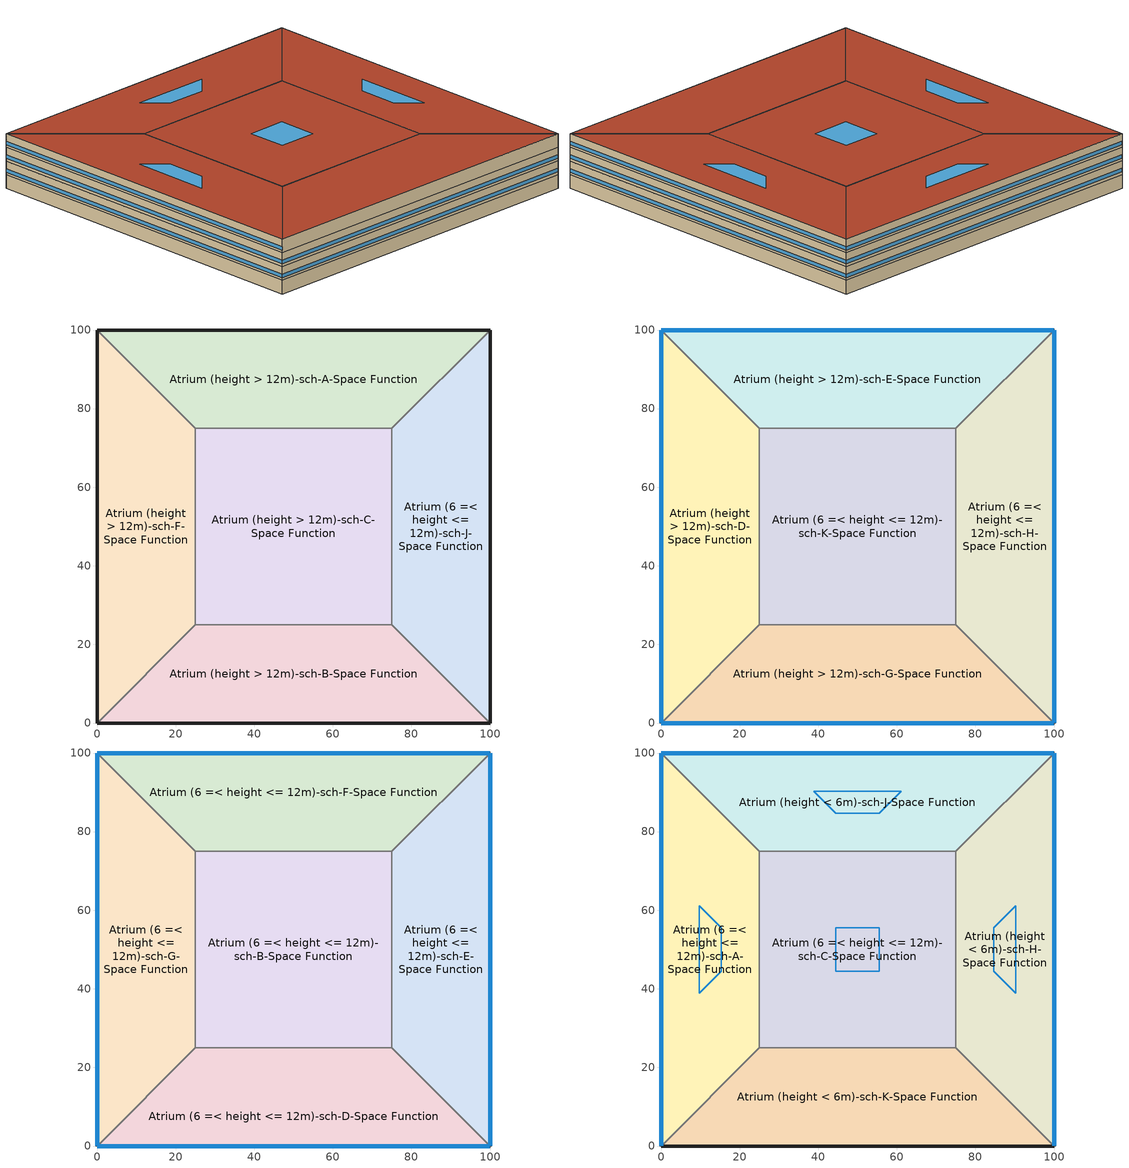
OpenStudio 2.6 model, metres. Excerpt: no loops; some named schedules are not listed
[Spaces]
Atrium (height > 12m)-sch-F-Space Function
 floor ground: 0,0 0,100 25,75 25,25 z0
 wall ground: 0,100 0,0 z0:3.8
 wall to Atrium (height > 12m)-sch-A-Space Function: 25,75 0,100 z0:3.8
 wall to Atrium (height > 12m)-sch-C-Space Function: 25,25 25,75 z0:3.8
 wall to Atrium (height > 12m)-sch-B-Space Function: 0,0 25,25 z0:3.8
Atrium (height > 12m)-sch-A-Space Function
 floor ground: 0,100 100,100 75,75 25,75 z0
 wall ground: 100,100 0,100 z0:3.8
 wall to Atrium (6 =< height <= 12m)-sch-J-Space Function: 75,75 100,100 z0:3.8
 wall to Atrium (height > 12m)-sch-C-Space Function: 25,75 75,75 z0:3.8
Atrium (6 =< height <= 12m)-sch-J-Space Function
 floor ground: 100,100 100,0 75,25 75,75 z0
 wall ground: 100,0 100,100 z0:3.8
 wall to Atrium (height > 12m)-sch-B-Space Function: 75,25 100,0 z0:3.8
 wall to Atrium (height > 12m)-sch-C-Space Function: 75,75 75,25 z0:3.8
Atrium (height > 12m)-sch-B-Space Function
 floor ground: 100,0 0,0 25,25 75,25 z0
 wall ground: 0,0 100,0 z0:3.8
 wall to Atrium (height > 12m)-sch-C-Space Function: 75,25 25,25 z0:3.8
Atrium (height > 12m)-sch-C-Space Function
 floor ground: 25,25 25,75 75,75 75,25 z0
Atrium (height > 12m)-sch-D-Space Function
 floor to Atrium (height > 12m)-sch-F-Space Function: 0,0 0,100 25,75 25,25 z3.8
 wall outside: 0,100 0,0 z3.8:7.6
 wall to Atrium (height > 12m)-sch-E-Space Function: 25,75 0,100 z3.8:7.6
 wall to Atrium (6 =< height <= 12m)-sch-K-Space Function: 25,25 25,75 z3.8:7.6
 wall to Atrium (height > 12m)-sch-G-Space Function: 0,0 25,25 z3.8:7.6
 window: 0,99.97 0,0.03 z4.56:5.51
Atrium (height > 12m)-sch-E-Space Function
 floor to Atrium (height > 12m)-sch-A-Space Function: 0,100 100,100 75,75 25,75 z3.8
 wall outside: 100,100 0,100 z3.8:7.6
 wall to Atrium (6 =< height <= 12m)-sch-H-Space Function: 75,75 100,100 z3.8:7.6
 wall to Atrium (6 =< height <= 12m)-sch-K-Space Function: 25,75 75,75 z3.8:7.6
 window: 99.97,100 0.03,100 z4.56:5.51
Atrium (6 =< height <= 12m)-sch-H-Space Function
 floor to Atrium (6 =< height <= 12m)-sch-J-Space Function: 100,100 100,0 75,25 75,75 z3.8
 wall outside: 100,0 100,100 z3.8:7.6
 wall to Atrium (height > 12m)-sch-G-Space Function: 75,25 100,0 z3.8:7.6
 wall to Atrium (6 =< height <= 12m)-sch-K-Space Function: 75,75 75,25 z3.8:7.6
 window: 100,0.03 100,99.97 z4.56:5.51
Atrium (height > 12m)-sch-G-Space Function
 floor to Atrium (height > 12m)-sch-B-Space Function: 100,0 0,0 25,25 75,25 z3.8
 wall outside: 0,0 100,0 z3.8:7.6
 wall to Atrium (6 =< height <= 12m)-sch-K-Space Function: 75,25 25,25 z3.8:7.6
 window: 0.03,0 99.97,0 z4.56:5.51
Atrium (6 =< height <= 12m)-sch-K-Space Function
 floor to Atrium (height > 12m)-sch-C-Space Function: 25,25 25,75 75,75 75,25 z3.8
Atrium (6 =< height <= 12m)-sch-G-Space Function
 floor to Atrium (height > 12m)-sch-D-Space Function: 0,0 0,100 25,75 25,25 z7.6
 wall outside: 0,100 0,0 z7.6:11.4
 wall to Atrium (6 =< height <= 12m)-sch-F-Space Function: 25,75 0,100 z7.6:11.4
 wall to Atrium (6 =< height <= 12m)-sch-B-Space Function: 25,25 25,75 z7.6:11.4
 wall to Atrium (6 =< height <= 12m)-sch-D-Space Function: 0,0 25,25 z7.6:11.4
 window: 0,99.97 0,0.03 z8.36:9.31
Atrium (6 =< height <= 12m)-sch-F-Space Function
 floor to Atrium (height > 12m)-sch-E-Space Function: 0,100 100,100 75,75 25,75 z7.6
 wall outside: 100,100 0,100 z7.6:11.4
 wall to Atrium (6 =< height <= 12m)-sch-E-Space Function: 75,75 100,100 z7.6:11.4
 wall to Atrium (6 =< height <= 12m)-sch-B-Space Function: 25,75 75,75 z7.6:11.4
 window: 99.97,100 0.03,100 z8.36:9.31
Atrium (6 =< height <= 12m)-sch-E-Space Function
 floor to Atrium (6 =< height <= 12m)-sch-H-Space Function: 100,100 100,0 75,25 75,75 z7.6
 wall outside: 100,0 100,100 z7.6:11.4
 wall to Atrium (6 =< height <= 12m)-sch-D-Space Function: 75,25 100,0 z7.6:11.4
 wall to Atrium (6 =< height <= 12m)-sch-B-Space Function: 75,75 75,25 z7.6:11.4
 window: 100,0.03 100,99.97 z8.36:9.31
Atrium (6 =< height <= 12m)-sch-D-Space Function
 floor to Atrium (height > 12m)-sch-G-Space Function: 100,0 0,0 25,25 75,25 z7.6
 wall outside: 0,0 100,0 z7.6:11.4
 wall to Atrium (6 =< height <= 12m)-sch-B-Space Function: 75,25 25,25 z7.6:11.4
 window: 0.03,0 99.97,0 z8.36:9.31
Atrium (6 =< height <= 12m)-sch-B-Space Function
 floor to Atrium (6 =< height <= 12m)-sch-K-Space Function: 25,25 25,75 75,75 75,25 z7.6
Atrium (6 =< height <= 12m)-sch-A-Space Function
 floor to Atrium (6 =< height <= 12m)-sch-G-Space Function: 0,0 0,100 25,75 25,25 z11.4
 wall outside: 0,100 0,0 z11.4:15.2
 wall to Atrium (height < 6m)-sch-J-Space Function: 25,75 0,100 z11.4:15.2
 wall to Atrium (6 =< height <= 12m)-sch-C-Space Function: 25,25 25,75 z11.4:15.2
 wall to Atrium (height < 6m)-sch-K-Space Function: 0,0 25,25 z11.4:15.2
 window: 0,99.97 0,0.03 z12.16:13.11
 roof outside: 25,25 25,75 0,100 0,0 z15.2
 skylight: 15.3,44.41 15.3,55.59 9.7,61.18 9.7,38.82 z15.2
Atrium (height < 6m)-sch-J-Space Function
 floor to Atrium (6 =< height <= 12m)-sch-F-Space Function: 0,100 100,100 75,75 25,75 z11.4
 wall outside: 100,100 0,100 z11.4:15.2
 wall to Atrium (height < 6m)-sch-H-Space Function: 75,75 100,100 z11.4:15.2
 wall to Atrium (6 =< height <= 12m)-sch-C-Space Function: 25,75 75,75 z11.4:15.2
 window: 99.97,100 0.03,100 z12.16:13.11
 roof outside: 25,75 75,75 100,100 0,100 z15.2
 skylight: 44.41,84.7 55.59,84.7 61.18,90.3 38.82,90.3 z15.2
Atrium (height < 6m)-sch-H-Space Function
 floor to Atrium (6 =< height <= 12m)-sch-E-Space Function: 100,100 100,0 75,25 75,75 z11.4
 wall outside: 100,0 100,100 z11.4:15.2
 wall to Atrium (height < 6m)-sch-K-Space Function: 75,25 100,0 z11.4:15.2
 wall to Atrium (6 =< height <= 12m)-sch-C-Space Function: 75,75 75,25 z11.4:15.2
 window: 100,0.03 100,99.97 z12.16:13.11
 roof outside: 75,75 75,25 100,0 100,100 z15.2
 skylight: 84.7,55.59 84.7,44.41 90.3,38.82 90.3,61.18 z15.2
Atrium (height < 6m)-sch-K-Space Function
 floor to Atrium (6 =< height <= 12m)-sch-D-Space Function: 100,0 0,0 25,25 75,25 z11.4
 wall outside: 0,0 100,0 z11.4:15.2
 wall to Atrium (6 =< height <= 12m)-sch-C-Space Function: 75,25 25,25 z11.4:15.2
 roof outside: 75,25 25,25 0,0 100,0 z15.2
Atrium (6 =< height <= 12m)-sch-C-Space Function
 floor to Atrium (6 =< height <= 12m)-sch-B-Space Function: 25,25 25,75 75,75 75,25 z11.4
 roof outside: 75,25 75,75 25,75 25,25 z15.2
 skylight: 55.59,44.41 55.59,55.59 44.41,55.59 44.41,44.41 z15.2
[Building]
Building 1: Default Construction Set=BTAP-Mass at hdd = 6250.0; Standards Number of Stories=4; Standards Number of Above Ground Stories=4; Standards Building Type=NECB2015_unknown
[Site]
Fort McMurray AP_AB_CAN: Latitude {deg}=56.653; Longitude {deg}=-111.223; Time Zone {hr}=-7; Elevation {m}=369.1
[Site:WaterMainsTemperature]
Calculation Method=Correlation; Annual Average Outdoor Air Temperature {C}=1.875; Maximum Difference In Monthly Average Outdoor Air Temperatures {deltaC}=34.4
[SizingPeriod:DesignDay] Barometric Pressure {Pa}=96969; Sky Clearness=0; Rain Indicator=0; Snow Indicator=0; Day of Month=21; Daylight Saving Time Indicator=0; Humidity Indicating Type=Wetbulb; Dry-Bulb Temperature Range Modifier Type=DefaultMultipliers
Name | Maximum Dry-Bulb Temperature {C} | Daily Dry-Bulb Temperature Range {deltaC} | Humidity Indicating Conditions at Maximum Dry-Bulb | Wind Speed {m/s} | Wind Direction {deg} | Month | Day Type | Solar Model Indicator | ASHRAE Taub | ASHRAE Taud
Fort McMurray AP Ann Clg .4% Condns DB=>MWB | 28.9 | 12.4 | 17.8 | 3.7 | 250 | 7 | SummerDesignDay | ASHRAETau | 0.377 | 2.403
Fort McMurray AP Ann Htg 99.6% Condns DB | -36.2 | 0 | -36.2 | 1 | 90 | 1 | WinterDesignDay | ASHRAEClearSky
[Site:GroundTemperature:BuildingSurface]
19.527, 19.502, 19.536, 19.598, 20.002, 21.64, 22.225, 22.375, 21.449, 20.121, 19.802, 19.633
[Material:NoMass] Roughness=Smooth; Thermal Absorptance=0.9; Solar Absorptance=0.7
Name | Thermal Resistance {m2-K/W} | Visible Absorptance
Typical Carpet Pad; Typical Carpet Pad 1 | 0.21648 | 0.8
Typical Insulation 1 | 5.91238 | 0.7
Typical Insulation 2 | 4.49096 | 0.7
Typical Insulation 3 | 6.17282 | 0.7
Typical Carpet Pad 2 | 1.25503 | 0.8
Typical Carpet Pad 3; Typical Carpet Pad 4 | 3.45515 | 0.8
Typical Insulation 4 | 0.454528 | 0.7
Typical Insulation 5 | 0.454545 | 0.7
[Material]
Name | Roughness | Thickness {m} | Conductivity {W/m-K} | Density {kg/m3} | Specific Heat {J/kg-K} | Thermal Absorptance | Solar Absorptance | Visible Absorptance
G05 25mm wood | MediumSmooth | 0.0254 | 0.15 | 608 | 1630 | 0.9 | 0.5 | 0.5
100mm Normalweight concrete floor 1 | MediumSmooth | 0.1016 | 2.31 | 2322 | 832
G01 13mm gypsum board 1 | Smooth | 0.0127 | 0.16 | 800 | 1090 | 0.9 | 0.7 | 0.5
4 in. Normalweight Concrete Floor 1 | MediumRough | 0.1016 | 2.31 | 2322 | 832 | 0.9 | 0.7 | 0.7
1IN Stucco 1 | Smooth | 0.0253 | 0.6918 | 1858 | 837 | 0.9 | 0.7 | 0.92
8IN CONCRETE HW RefBldg 1 | Rough | 0.2032 | 1.311 | 2240 | 836.8 | 0.9 | 0.7 | 0.7
1/2IN Gypsum 1 | Smooth | 0.0127 | 0.16 | 784.9 | 830 | 0.9 | 0.4 | 0.4
Metal Roof Surface 1; F08 Metal surface 1 | Smooth | 0.0008 | 45.28 | 7824 | 500 | 0.9 | 0.7 | 0.7
6 in. Normalweight Concrete Floor 1; 6 in. Normalweight Concrete Floor 2; 6 in. Normalweight Concrete Floor 3 | MediumRough | 0.1524 | 2.31 | 2322 | 832 | 0.9 | 0.7 | 0.7
[Construction]
BTAP-Int-Partition; BTAP-Int-Door: G05 25mm wood
BTAP-Int-Floor: 100mm Normalweight concrete floor 1, Typical Carpet Pad
BTAP-Int-Wall: G01 13mm gypsum board 1, G01 13mm gypsum board 1
BTAP-Int-Ceiling: Typical Carpet Pad, 100mm Normalweight concrete floor 1
BTAP-Int-Window: SimpleGlazing
BTAP-Ext-Floor-Mass:U-0.162: Typical Insulation 1, 4 in. Normalweight Concrete Floor 1, Typical Carpet Pad 1
BTAP-Ext-Wall-Mass:U-0.21: 1IN Stucco 1, 8IN CONCRETE HW RefBldg 1, Typical Insulation 2, 1/2IN Gypsum 1
BTAP-Ext-Roof-Metal:U-0.162: Metal Roof Surface 1, Typical Insulation 3
BTAP-Grnd-Floor-Mass:U-0.757: 6 in. Normalweight Concrete Floor 1, Typical Carpet Pad 2
BTAP-Grnd-Wall-Mass:U-0.284: 6 in. Normalweight Concrete Floor 2, Typical Carpet Pad 3
BTAP-Grnd-Roof-Mass:U-0.284: 6 in. Normalweight Concrete Floor 3, Typical Carpet Pad 4
BTAP-Ext-FixedWindow:U=0.220 SHGC=0.600; BTAP-Ext-GlassDoors:U=0.220 SHGC=0.600; BTAP-Ext-Skylights:U=0.220 SHGC=0.600; BTAP-Ext-DaylightDomes:U=0.220 SHGC=0.600; BTAP-Ext-DaylightDiffuser:U=0.220 SHGC=0.600: SimpleGlazing:U=0.220 SHGC=0.600
BTAP-Ext-Door:U-2.2: F08 Metal surface 1, Typical Insulation 4
BTAP-Ext-OverHeadDoor:U-2.2: Typical Insulation 5
[DefaultConstructionSet]
BTAP-Mass at hdd = 6250.0: Default Exterior Surface Constructions=BTAP-Mass at hdd = 6250.0; Default Interior Surface Constructions=Default Surface Constructions 2; Default Ground Contact Surface Constructions=BTAP-Mass at hdd = 6250.0 1; Default Exterior SubSurface Constructions=BTAP-Mass at hdd = 6250.0; Default Interior SubSurface Constructions=Default Sub Surface Constructions 2; Interior Partition Construction=BTAP-Int-Partition
[DefaultSurfaceConstructions]
Name | Floor Construction | Wall Construction | Roof Ceiling Construction
Default Surface Constructions 2 | BTAP-Int-Floor | BTAP-Int-Wall | BTAP-Int-Ceiling
BTAP-Mass at hdd = 6250.0 | BTAP-Ext-Floor-Mass:U-0.162 | BTAP-Ext-Wall-Mass:U-0.21 | BTAP-Ext-Roof-Metal:U-0.162
BTAP-Mass at hdd = 6250.0 1 | BTAP-Grnd-Floor-Mass:U-0.757 | BTAP-Grnd-Wall-Mass:U-0.284 | BTAP-Grnd-Roof-Mass:U-0.284
[DefaultSubSurfaceConstructions]
Name | Fixed Window Construction | Operable Window Construction | Door Construction | Glass Door Construction | Overhead Door Construction | Skylight Construction | Tubular Daylight Dome Construction | Tubular Daylight Diffuser Construction
Default Sub Surface Constructions 2 | BTAP-Int-Window | BTAP-Int-Window | BTAP-Int-Door
BTAP-Mass at hdd = 6250.0 | BTAP-Ext-FixedWindow:U=0.220 SHGC=0.600 | BTAP-Ext-FixedWindow:U=0.220 SHGC=0.600 | BTAP-Ext-Door:U-2.2 | BTAP-Ext-GlassDoors:U=0.220 SHGC=0.600 | BTAP-Ext-OverHeadDoor:U-2.2 | BTAP-Ext-Skylights:U=0.220 SHGC=0.600 | BTAP-Ext-DaylightDomes:U=0.220 SHGC=0.600 | BTAP-Ext-DaylightDiffuser:U=0.220 SHGC=0.600
[WindowMaterial:SimpleGlazingSystem] U-Factor {W/m2-K}=2.2; Solar Heat Gain Coefficient=0.6; Visible Transmittance=0.21
SimpleGlazing; SimpleGlazing:U=0.220 SHGC=0.600
[BuildingStory] Nominal Floor to Floor Height {m}=3.8
Name | Nominal Z Coordinate {m}
Story 1 | 0
Story 2 | 3.8
Story 3 | 7.6
Story 4 | 11.4
[Space]
Name | Space Type | Building Story | Thermal Zone
Atrium (height > 12m)-sch-F-Space Function | Space Function Atrium (height > 12m)-sch-F | Story 1 | Sp-Atrium (height > 12m)-sch-F-Space Function Sys-6 Flr-1 Sch-F HPlcmt-west ZN
Atrium (height > 12m)-sch-A-Space Function | Space Function Atrium (height > 12m)-sch-A | Story 1 | Sp-Atrium (height > 12m)-sch-A-Space Function Sys-6 Flr-1 Sch-A HPlcmt-north ZN
Atrium (6 =< height <= 12m)-sch-J-Space Function | Space Function Atrium (6 =< height <= 12m)-sch-J | Story 1 | Sp-Atrium (6 =< height <= 12m)-sch-J-Space Function Sys-6 Flr-1 Sch-J HPlcmt-east ZN
Atrium (height > 12m)-sch-B-Space Function | Space Function Atrium (height > 12m)-sch-B | Story 1 | Sp-Atrium (height > 12m)-sch-B-Space Function Sys-6 Flr-1 Sch-B HPlcmt-south ZN
Atrium (height > 12m)-sch-C-Space Function | Space Function Atrium (height > 12m)-sch-C | Story 1 | Sp-Atrium (height > 12m)-sch-C-Space Function Sys-6 Flr-1 Sch-C HPlcmt-core ZN
Atrium (height > 12m)-sch-D-Space Function | Space Function Atrium (height > 12m)-sch-D | Story 2 | Sp-Atrium (height > 12m)-sch-D-Space Function Sys-6 Flr-2 Sch-D HPlcmt-west ZN
Atrium (height > 12m)-sch-E-Space Function | Space Function Atrium (height > 12m)-sch-E | Story 2 | Sp-Atrium (height > 12m)-sch-E-Space Function Sys-6 Flr-2 Sch-E HPlcmt-north ZN
Atrium (6 =< height <= 12m)-sch-H-Space Function | Space Function Atrium (6 =< height <= 12m)-sch-H | Story 2 | Sp-Atrium (6 =< height <= 12m)-sch-H-Space Function Sys-6 Flr-2 Sch-H HPlcmt-east ZN
Atrium (height > 12m)-sch-G-Space Function | Space Function Atrium (height > 12m)-sch-G | Story 2 | Sp-Atrium (height > 12m)-sch-G-Space Function Sys-6 Flr-2 Sch-G HPlcmt-south ZN
Atrium (6 =< height <= 12m)-sch-K-Space Function | Space Function Atrium (6 =< height <= 12m)-sch-K | Story 2 | Sp-Atrium (6 =< height <= 12m)-sch-K-Space Function Sys-6 Flr-2 Sch-K HPlcmt-core ZN
Atrium (6 =< height <= 12m)-sch-G-Space Function | Space Function Atrium (6 =< height <= 12m)-sch-G | Story 3 | Sp-Atrium (6 =< height <= 12m)-sch-G-Space Function Sys-6 Flr-3 Sch-G HPlcmt-west ZN
Atrium (6 =< height <= 12m)-sch-F-Space Function | Space Function Atrium (6 =< height <= 12m)-sch-F | Story 3 | Sp-Atrium (6 =< height <= 12m)-sch-F-Space Function Sys-6 Flr-3 Sch-F HPlcmt-north ZN
Atrium (6 =< height <= 12m)-sch-E-Space Function | Space Function Atrium (6 =< height <= 12m)-sch-E | Story 3 | Sp-Atrium (6 =< height <= 12m)-sch-E-Space Function Sys-6 Flr-3 Sch-E HPlcmt-east ZN
Atrium (6 =< height <= 12m)-sch-D-Space Function | Space Function Atrium (6 =< height <= 12m)-sch-D | Story 3 | Sp-Atrium (6 =< height <= 12m)-sch-D-Space Function Sys-6 Flr-3 Sch-D HPlcmt-south ZN
Atrium (6 =< height <= 12m)-sch-B-Space Function | Space Function Atrium (6 =< height <= 12m)-sch-B | Story 3 | Sp-Atrium (6 =< height <= 12m)-sch-B-Space Function Sys-6 Flr-3 Sch-B HPlcmt-core ZN
Atrium (6 =< height <= 12m)-sch-A-Space Function | Space Function Atrium (6 =< height <= 12m)-sch-A | Story 4 | Sp-Atrium (6 =< height <= 12m)-sch-A-Space Function Sys-6 Flr-4 Sch-A HPlcmt-west ZN
Atrium (height < 6m)-sch-J-Space Function | Space Function Atrium (height < 6m)-sch-J | Story 4 | Sp-Atrium (height < 6m)-sch-J-Space Function Sys-6 Flr-4 Sch-J HPlcmt-north ZN
Atrium (height < 6m)-sch-H-Space Function | Space Function Atrium (height < 6m)-sch-H | Story 4 | Sp-Atrium (height < 6m)-sch-H-Space Function Sys-6 Flr-4 Sch-H HPlcmt-east ZN
Atrium (height < 6m)-sch-K-Space Function | Space Function Atrium (height < 6m)-sch-K | Story 4 | Sp-Atrium (height < 6m)-sch-K-Space Function Sys-6 Flr-4 Sch-K HPlcmt-south ZN
Atrium (6 =< height <= 12m)-sch-C-Space Function | Space Function Atrium (6 =< height <= 12m)-sch-C | Story 4 | Sp-Atrium (6 =< height <= 12m)-sch-C-Space Function Sys-6 Flr-4 Sch-C HPlcmt-core ZN
[SpaceType] Standards Building Type=Space Function
Name | Default Schedule Set | Design Specification Outdoor Air Object | Standards Space Type
Space Function Atrium (height < 6m)-sch-H | Space Function Atrium (height < 6m)-sch-H Schedule Set | Space Function Atrium (height < 6m)-sch-H Ventilation | Atrium (height < 6m)-sch-H
Space Function Atrium (height < 6m)-sch-J | Space Function Atrium (height < 6m)-sch-J Schedule Set | Space Function Atrium (height < 6m)-sch-J Ventilation | Atrium (height < 6m)-sch-J
Space Function Atrium (height < 6m)-sch-K | Space Function Atrium (height < 6m)-sch-K Schedule Set | Space Function Atrium (height < 6m)-sch-K Ventilation | Atrium (height < 6m)-sch-K
Space Function Atrium (6 =< height <= 12m)-sch-A | Space Function Atrium (6 =< height <= 12m)-sch-A Schedule Set | Space Function Atrium (6 =< height <= 12m)-sch-A Ventilation | Atrium (6 =< height <= 12m)-sch-A
Space Function Atrium (6 =< height <= 12m)-sch-B | Space Function Atrium (6 =< height <= 12m)-sch-B Schedule Set | Space Function Atrium (6 =< height <= 12m)-sch-B Ventilation | Atrium (6 =< height <= 12m)-sch-B
Space Function Atrium (6 =< height <= 12m)-sch-C | Space Function Atrium (6 =< height <= 12m)-sch-C Schedule Set | Space Function Atrium (6 =< height <= 12m)-sch-C Ventilation | Atrium (6 =< height <= 12m)-sch-C
Space Function Atrium (6 =< height <= 12m)-sch-D | Space Function Atrium (6 =< height <= 12m)-sch-D Schedule Set | Space Function Atrium (6 =< height <= 12m)-sch-D Ventilation | Atrium (6 =< height <= 12m)-sch-D
Space Function Atrium (6 =< height <= 12m)-sch-E | Space Function Atrium (6 =< height <= 12m)-sch-E Schedule Set | Space Function Atrium (6 =< height <= 12m)-sch-E Ventilation | Atrium (6 =< height <= 12m)-sch-E
Space Function Atrium (6 =< height <= 12m)-sch-F | Space Function Atrium (6 =< height <= 12m)-sch-F Schedule Set | Space Function Atrium (6 =< height <= 12m)-sch-F Ventilation | Atrium (6 =< height <= 12m)-sch-F
Space Function Atrium (6 =< height <= 12m)-sch-G | Space Function Atrium (6 =< height <= 12m)-sch-G Schedule Set | Space Function Atrium (6 =< height <= 12m)-sch-G Ventilation | Atrium (6 =< height <= 12m)-sch-G
Space Function Atrium (6 =< height <= 12m)-sch-H | Space Function Atrium (6 =< height <= 12m)-sch-H Schedule Set | Space Function Atrium (6 =< height <= 12m)-sch-H Ventilation | Atrium (6 =< height <= 12m)-sch-H
Space Function Atrium (6 =< height <= 12m)-sch-J | Space Function Atrium (6 =< height <= 12m)-sch-J Schedule Set | Space Function Atrium (6 =< height <= 12m)-sch-J Ventilation | Atrium (6 =< height <= 12m)-sch-J
Space Function Atrium (6 =< height <= 12m)-sch-K | Space Function Atrium (6 =< height <= 12m)-sch-K Schedule Set | Space Function Atrium (6 =< height <= 12m)-sch-K Ventilation | Atrium (6 =< height <= 12m)-sch-K
Space Function Atrium (height > 12m)-sch-A | Space Function Atrium (height > 12m)-sch-A Schedule Set | Space Function Atrium (height > 12m)-sch-A Ventilation | Atrium (height > 12m)-sch-A
Space Function Atrium (height > 12m)-sch-B | Space Function Atrium (height > 12m)-sch-B Schedule Set | Space Function Atrium (height > 12m)-sch-B Ventilation | Atrium (height > 12m)-sch-B
Space Function Atrium (height > 12m)-sch-C | Space Function Atrium (height > 12m)-sch-C Schedule Set | Space Function Atrium (height > 12m)-sch-C Ventilation | Atrium (height > 12m)-sch-C
Space Function Atrium (height > 12m)-sch-D | Space Function Atrium (height > 12m)-sch-D Schedule Set | Space Function Atrium (height > 12m)-sch-D Ventilation | Atrium (height > 12m)-sch-D
Space Function Atrium (height > 12m)-sch-E | Space Function Atrium (height > 12m)-sch-E Schedule Set | Space Function Atrium (height > 12m)-sch-E Ventilation | Atrium (height > 12m)-sch-E
Space Function Atrium (height > 12m)-sch-F | Space Function Atrium (height > 12m)-sch-F Schedule Set | Space Function Atrium (height > 12m)-sch-F Ventilation | Atrium (height > 12m)-sch-F
Space Function Atrium (height > 12m)-sch-G | Space Function Atrium (height > 12m)-sch-G Schedule Set | Space Function Atrium (height > 12m)-sch-G Ventilation | Atrium (height > 12m)-sch-G
[People:Definition] Number of People Calculation Method=People/Area; People per Space Floor Area {person/m2}=0.100036; Fraction Radiant=0.3
Space Function Atrium (6 =< height <= 12m)-sch-A People Definition; Space Function Atrium (6 =< height <= 12m)-sch-B People Definition; Space Function Atrium (6 =< height <= 12m)-sch-C People Definition; Space Function Atrium (6 =< height <= 12m)-sch-D People Definition; Space Function Atrium (6 =< height <= 12m)-sch-E People Definition; Space Function Atrium (6 =< height <= 12m)-sch-F People Definition; Space Function Atrium (6 =< height <= 12m)-sch-G People Definition; Space Function Atrium (6 =< height <= 12m)-sch-H People Definition; Space Function Atrium (6 =< height <= 12m)-sch-J People Definition; Space Function Atrium (6 =< height <= 12m)-sch-K People Definition; Space Function Atrium (height < 6m)-sch-H People Definition; Space Function Atrium (height < 6m)-sch-J People Definition; Space Function Atrium (height < 6m)-sch-K People Definition; Space Function Atrium (height > 12m)-sch-A People Definition; Space Function Atrium (height > 12m)-sch-B People Definition; Space Function Atrium (height > 12m)-sch-C People Definition; Space Function Atrium (height > 12m)-sch-D People Definition; Space Function Atrium (height > 12m)-sch-E People Definition; Space Function Atrium (height > 12m)-sch-F People Definition; Space Function Atrium (height > 12m)-sch-G People Definition
[People] Work Efficiency Schedule=Work Efficiency Schedule; Clothing Insulation Schedule=Clothing Schedule; Air Velocity Schedule=Air Velocity Schedule; Multiplier=1
Name | People Definition | Space or SpaceType
Space Function Atrium (6 =< height <= 12m)-sch-A People | Space Function Atrium (6 =< height <= 12m)-sch-A People Definition | Space Function Atrium (6 =< height <= 12m)-sch-A
Space Function Atrium (6 =< height <= 12m)-sch-B People | Space Function Atrium (6 =< height <= 12m)-sch-B People Definition | Space Function Atrium (6 =< height <= 12m)-sch-B
Space Function Atrium (6 =< height <= 12m)-sch-C People | Space Function Atrium (6 =< height <= 12m)-sch-C People Definition | Space Function Atrium (6 =< height <= 12m)-sch-C
Space Function Atrium (6 =< height <= 12m)-sch-D People | Space Function Atrium (6 =< height <= 12m)-sch-D People Definition | Space Function Atrium (6 =< height <= 12m)-sch-D
Space Function Atrium (6 =< height <= 12m)-sch-E People | Space Function Atrium (6 =< height <= 12m)-sch-E People Definition | Space Function Atrium (6 =< height <= 12m)-sch-E
Space Function Atrium (6 =< height <= 12m)-sch-F People | Space Function Atrium (6 =< height <= 12m)-sch-F People Definition | Space Function Atrium (6 =< height <= 12m)-sch-F
Space Function Atrium (6 =< height <= 12m)-sch-G People | Space Function Atrium (6 =< height <= 12m)-sch-G People Definition | Space Function Atrium (6 =< height <= 12m)-sch-G
Space Function Atrium (6 =< height <= 12m)-sch-H People | Space Function Atrium (6 =< height <= 12m)-sch-H People Definition | Space Function Atrium (6 =< height <= 12m)-sch-H
Space Function Atrium (6 =< height <= 12m)-sch-J People | Space Function Atrium (6 =< height <= 12m)-sch-J People Definition | Space Function Atrium (6 =< height <= 12m)-sch-J
Space Function Atrium (6 =< height <= 12m)-sch-K People | Space Function Atrium (6 =< height <= 12m)-sch-K People Definition | Space Function Atrium (6 =< height <= 12m)-sch-K
Space Function Atrium (height < 6m)-sch-H People | Space Function Atrium (height < 6m)-sch-H People Definition | Space Function Atrium (height < 6m)-sch-H
Space Function Atrium (height < 6m)-sch-J People | Space Function Atrium (height < 6m)-sch-J People Definition | Space Function Atrium (height < 6m)-sch-J
Space Function Atrium (height < 6m)-sch-K People | Space Function Atrium (height < 6m)-sch-K People Definition | Space Function Atrium (height < 6m)-sch-K
Space Function Atrium (height > 12m)-sch-A People | Space Function Atrium (height > 12m)-sch-A People Definition | Space Function Atrium (height > 12m)-sch-A
Space Function Atrium (height > 12m)-sch-B People | Space Function Atrium (height > 12m)-sch-B People Definition | Space Function Atrium (height > 12m)-sch-B
Space Function Atrium (height > 12m)-sch-C People | Space Function Atrium (height > 12m)-sch-C People Definition | Space Function Atrium (height > 12m)-sch-C
Space Function Atrium (height > 12m)-sch-D People | Space Function Atrium (height > 12m)-sch-D People Definition | Space Function Atrium (height > 12m)-sch-D
Space Function Atrium (height > 12m)-sch-E People | Space Function Atrium (height > 12m)-sch-E People Definition | Space Function Atrium (height > 12m)-sch-E
Space Function Atrium (height > 12m)-sch-F People | Space Function Atrium (height > 12m)-sch-F People Definition | Space Function Atrium (height > 12m)-sch-F
Space Function Atrium (height > 12m)-sch-G People | Space Function Atrium (height > 12m)-sch-G People Definition | Space Function Atrium (height > 12m)-sch-G
[Lights:Definition] Design Level Calculation Method=Watts/Area; Fraction Radiant=0.5; Fraction Visible=0.2
Name | Watts per Space Floor Area {W/m2}
Space Function Atrium (6 =< height <= 12m)-sch-A Lights Definition; Space Function Atrium (6 =< height <= 12m)-sch-B Lights Definition; Space Function Atrium (6 =< height <= 12m)-sch-C Lights Definition; Space Function Atrium (6 =< height <= 12m)-sch-D Lights Definition; Space Function Atrium (6 =< height <= 12m)-sch-E Lights Definition; Space Function Atrium (6 =< height <= 12m)-sch-F Lights Definition; Space Function Atrium (6 =< height <= 12m)-sch-G Lights Definition; Space Function Atrium (6 =< height <= 12m)-sch-H Lights Definition; Space Function Atrium (6 =< height <= 12m)-sch-J Lights Definition; Space Function Atrium (6 =< height <= 12m)-sch-K Lights Definition; Space Function Atrium (height < 6m)-sch-H Lights Definition; Space Function Atrium (height < 6m)-sch-J Lights Definition; Space Function Atrium (height < 6m)-sch-K Lights Definition | 1.06039
Space Function Atrium (height > 12m)-sch-A Lights Definition; Space Function Atrium (height > 12m)-sch-B Lights Definition; Space Function Atrium (height > 12m)-sch-C Lights Definition; Space Function Atrium (height > 12m)-sch-D Lights Definition; Space Function Atrium (height > 12m)-sch-E Lights Definition; Space Function Atrium (height > 12m)-sch-F Lights Definition; Space Function Atrium (height > 12m)-sch-G Lights Definition | 5.01182
[Lights] Fraction Replaceable=1
Name | Lights Definition | Space or SpaceType
Space Function Atrium (6 =< height <= 12m)-sch-A Lights | Space Function Atrium (6 =< height <= 12m)-sch-A Lights Definition | Space Function Atrium (6 =< height <= 12m)-sch-A
Space Function Atrium (6 =< height <= 12m)-sch-B Lights | Space Function Atrium (6 =< height <= 12m)-sch-B Lights Definition | Space Function Atrium (6 =< height <= 12m)-sch-B
Space Function Atrium (6 =< height <= 12m)-sch-C Lights | Space Function Atrium (6 =< height <= 12m)-sch-C Lights Definition | Space Function Atrium (6 =< height <= 12m)-sch-C
Space Function Atrium (6 =< height <= 12m)-sch-D Lights | Space Function Atrium (6 =< height <= 12m)-sch-D Lights Definition | Space Function Atrium (6 =< height <= 12m)-sch-D
Space Function Atrium (6 =< height <= 12m)-sch-E Lights | Space Function Atrium (6 =< height <= 12m)-sch-E Lights Definition | Space Function Atrium (6 =< height <= 12m)-sch-E
Space Function Atrium (6 =< height <= 12m)-sch-F Lights | Space Function Atrium (6 =< height <= 12m)-sch-F Lights Definition | Space Function Atrium (6 =< height <= 12m)-sch-F
Space Function Atrium (6 =< height <= 12m)-sch-G Lights | Space Function Atrium (6 =< height <= 12m)-sch-G Lights Definition | Space Function Atrium (6 =< height <= 12m)-sch-G
Space Function Atrium (6 =< height <= 12m)-sch-H Lights | Space Function Atrium (6 =< height <= 12m)-sch-H Lights Definition | Space Function Atrium (6 =< height <= 12m)-sch-H
Space Function Atrium (6 =< height <= 12m)-sch-J Lights | Space Function Atrium (6 =< height <= 12m)-sch-J Lights Definition | Space Function Atrium (6 =< height <= 12m)-sch-J
Space Function Atrium (6 =< height <= 12m)-sch-K Lights | Space Function Atrium (6 =< height <= 12m)-sch-K Lights Definition | Space Function Atrium (6 =< height <= 12m)-sch-K
Space Function Atrium (height < 6m)-sch-H Lights | Space Function Atrium (height < 6m)-sch-H Lights Definition | Space Function Atrium (height < 6m)-sch-H
Space Function Atrium (height < 6m)-sch-J Lights | Space Function Atrium (height < 6m)-sch-J Lights Definition | Space Function Atrium (height < 6m)-sch-J
Space Function Atrium (height < 6m)-sch-K Lights | Space Function Atrium (height < 6m)-sch-K Lights Definition | Space Function Atrium (height < 6m)-sch-K
Space Function Atrium (height > 12m)-sch-A Lights | Space Function Atrium (height > 12m)-sch-A Lights Definition | Space Function Atrium (height > 12m)-sch-A
Space Function Atrium (height > 12m)-sch-B Lights | Space Function Atrium (height > 12m)-sch-B Lights Definition | Space Function Atrium (height > 12m)-sch-B
Space Function Atrium (height > 12m)-sch-C Lights | Space Function Atrium (height > 12m)-sch-C Lights Definition | Space Function Atrium (height > 12m)-sch-C
Space Function Atrium (height > 12m)-sch-D Lights | Space Function Atrium (height > 12m)-sch-D Lights Definition | Space Function Atrium (height > 12m)-sch-D
Space Function Atrium (height > 12m)-sch-E Lights | Space Function Atrium (height > 12m)-sch-E Lights Definition | Space Function Atrium (height > 12m)-sch-E
Space Function Atrium (height > 12m)-sch-F Lights | Space Function Atrium (height > 12m)-sch-F Lights Definition | Space Function Atrium (height > 12m)-sch-F
Space Function Atrium (height > 12m)-sch-G Lights | Space Function Atrium (height > 12m)-sch-G Lights Definition | Space Function Atrium (height > 12m)-sch-G
[ElectricEquipment:Definition] Design Level Calculation Method=Watts/Area; Watts per Space Floor Area {W/m2}=2.50091; Fraction Radiant=0.5
Space Function Atrium (6 =< height <= 12m)-sch-A Elec Equip Definition; Space Function Atrium (6 =< height <= 12m)-sch-B Elec Equip Definition; Space Function Atrium (6 =< height <= 12m)-sch-C Elec Equip Definition; Space Function Atrium (6 =< height <= 12m)-sch-D Elec Equip Definition; Space Function Atrium (6 =< height <= 12m)-sch-E Elec Equip Definition; Space Function Atrium (6 =< height <= 12m)-sch-F Elec Equip Definition; Space Function Atrium (6 =< height <= 12m)-sch-G Elec Equip Definition; Space Function Atrium (6 =< height <= 12m)-sch-H Elec Equip Definition; Space Function Atrium (6 =< height <= 12m)-sch-J Elec Equip Definition; Space Function Atrium (6 =< height <= 12m)-sch-K Elec Equip Definition; Space Function Atrium (height < 6m)-sch-H Elec Equip Definition; Space Function Atrium (height < 6m)-sch-J Elec Equip Definition; Space Function Atrium (height < 6m)-sch-K Elec Equip Definition; Space Function Atrium (height > 12m)-sch-A Elec Equip Definition; Space Function Atrium (height > 12m)-sch-B Elec Equip Definition; Space Function Atrium (height > 12m)-sch-C Elec Equip Definition; Space Function Atrium (height > 12m)-sch-D Elec Equip Definition; Space Function Atrium (height > 12m)-sch-E Elec Equip Definition; Space Function Atrium (height > 12m)-sch-F Elec Equip Definition; Space Function Atrium (height > 12m)-sch-G Elec Equip Definition
[ElectricEquipment]
Name | Electric Equipment Definition | Space or SpaceType
Space Function Atrium (6 =< height <= 12m)-sch-A Elec Equip | Space Function Atrium (6 =< height <= 12m)-sch-A Elec Equip Definition | Space Function Atrium (6 =< height <= 12m)-sch-A
Space Function Atrium (6 =< height <= 12m)-sch-B Elec Equip | Space Function Atrium (6 =< height <= 12m)-sch-B Elec Equip Definition | Space Function Atrium (6 =< height <= 12m)-sch-B
Space Function Atrium (6 =< height <= 12m)-sch-C Elec Equip | Space Function Atrium (6 =< height <= 12m)-sch-C Elec Equip Definition | Space Function Atrium (6 =< height <= 12m)-sch-C
Space Function Atrium (6 =< height <= 12m)-sch-D Elec Equip | Space Function Atrium (6 =< height <= 12m)-sch-D Elec Equip Definition | Space Function Atrium (6 =< height <= 12m)-sch-D
Space Function Atrium (6 =< height <= 12m)-sch-E Elec Equip | Space Function Atrium (6 =< height <= 12m)-sch-E Elec Equip Definition | Space Function Atrium (6 =< height <= 12m)-sch-E
Space Function Atrium (6 =< height <= 12m)-sch-F Elec Equip | Space Function Atrium (6 =< height <= 12m)-sch-F Elec Equip Definition | Space Function Atrium (6 =< height <= 12m)-sch-F
Space Function Atrium (6 =< height <= 12m)-sch-G Elec Equip | Space Function Atrium (6 =< height <= 12m)-sch-G Elec Equip Definition | Space Function Atrium (6 =< height <= 12m)-sch-G
Space Function Atrium (6 =< height <= 12m)-sch-H Elec Equip | Space Function Atrium (6 =< height <= 12m)-sch-H Elec Equip Definition | Space Function Atrium (6 =< height <= 12m)-sch-H
Space Function Atrium (6 =< height <= 12m)-sch-J Elec Equip | Space Function Atrium (6 =< height <= 12m)-sch-J Elec Equip Definition | Space Function Atrium (6 =< height <= 12m)-sch-J
Space Function Atrium (6 =< height <= 12m)-sch-K Elec Equip | Space Function Atrium (6 =< height <= 12m)-sch-K Elec Equip Definition | Space Function Atrium (6 =< height <= 12m)-sch-K
Space Function Atrium (height < 6m)-sch-H Elec Equip | Space Function Atrium (height < 6m)-sch-H Elec Equip Definition | Space Function Atrium (height < 6m)-sch-H
Space Function Atrium (height < 6m)-sch-J Elec Equip | Space Function Atrium (height < 6m)-sch-J Elec Equip Definition | Space Function Atrium (height < 6m)-sch-J
Space Function Atrium (height < 6m)-sch-K Elec Equip | Space Function Atrium (height < 6m)-sch-K Elec Equip Definition | Space Function Atrium (height < 6m)-sch-K
Space Function Atrium (height > 12m)-sch-A Elec Equip | Space Function Atrium (height > 12m)-sch-A Elec Equip Definition | Space Function Atrium (height > 12m)-sch-A
Space Function Atrium (height > 12m)-sch-B Elec Equip | Space Function Atrium (height > 12m)-sch-B Elec Equip Definition | Space Function Atrium (height > 12m)-sch-B
Space Function Atrium (height > 12m)-sch-C Elec Equip | Space Function Atrium (height > 12m)-sch-C Elec Equip Definition | Space Function Atrium (height > 12m)-sch-C
Space Function Atrium (height > 12m)-sch-D Elec Equip | Space Function Atrium (height > 12m)-sch-D Elec Equip Definition | Space Function Atrium (height > 12m)-sch-D
Space Function Atrium (height > 12m)-sch-E Elec Equip | Space Function Atrium (height > 12m)-sch-E Elec Equip Definition | Space Function Atrium (height > 12m)-sch-E
Space Function Atrium (height > 12m)-sch-F Elec Equip | Space Function Atrium (height > 12m)-sch-F Elec Equip Definition | Space Function Atrium (height > 12m)-sch-F
Space Function Atrium (height > 12m)-sch-G Elec Equip | Space Function Atrium (height > 12m)-sch-G Elec Equip Definition | Space Function Atrium (height > 12m)-sch-G
[DesignSpecification:OutdoorAir] Outdoor Air Method=Sum; Outdoor Air Flow per Floor Area {m3/s-m2}=0.0003048
Space Function Atrium (6 =< height <= 12m)-sch-A Ventilation; Space Function Atrium (6 =< height <= 12m)-sch-B Ventilation; Space Function Atrium (6 =< height <= 12m)-sch-C Ventilation; Space Function Atrium (6 =< height <= 12m)-sch-D Ventilation; Space Function Atrium (6 =< height <= 12m)-sch-E Ventilation; Space Function Atrium (6 =< height <= 12m)-sch-F Ventilation; Space Function Atrium (6 =< height <= 12m)-sch-G Ventilation; Space Function Atrium (6 =< height <= 12m)-sch-H Ventilation; Space Function Atrium (6 =< height <= 12m)-sch-J Ventilation; Space Function Atrium (6 =< height <= 12m)-sch-K Ventilation; Space Function Atrium (height < 6m)-sch-H Ventilation; Space Function Atrium (height < 6m)-sch-J Ventilation; Space Function Atrium (height < 6m)-sch-K Ventilation; Space Function Atrium (height > 12m)-sch-A Ventilation; Space Function Atrium (height > 12m)-sch-B Ventilation; Space Function Atrium (height > 12m)-sch-C Ventilation; Space Function Atrium (height > 12m)-sch-D Ventilation; Space Function Atrium (height > 12m)-sch-E Ventilation; Space Function Atrium (height > 12m)-sch-F Ventilation; Space Function Atrium (height > 12m)-sch-G Ventilation
[DefaultScheduleSet] People Activity Level Schedule=NECB-Activity; Infiltration Schedule=Always On
Name | Number of People Schedule | Lighting Schedule | Electric Equipment Schedule
Space Function Atrium (6 =< height <= 12m)-sch-A Schedule Set; Space Function Atrium (height > 12m)-sch-A Schedule Set | NECB-A-Occupancy | NECB-A-Lighting | NECB-A-Electric-Equipment
Space Function Atrium (6 =< height <= 12m)-sch-B Schedule Set; Space Function Atrium (height > 12m)-sch-B Schedule Set | NECB-B-Occupancy | NECB-B-Lighting | NECB-B-Electric-Equipment
Space Function Atrium (6 =< height <= 12m)-sch-C Schedule Set; Space Function Atrium (height > 12m)-sch-C Schedule Set | NECB-C-Occupancy | NECB-C-Lighting | NECB-C-Electric-Equipment
Space Function Atrium (6 =< height <= 12m)-sch-D Schedule Set; Space Function Atrium (height > 12m)-sch-D Schedule Set | NECB-D-Occupancy | NECB-D-Lighting | NECB-D-Electric-Equipment
Space Function Atrium (6 =< height <= 12m)-sch-E Schedule Set; Space Function Atrium (height > 12m)-sch-E Schedule Set | NECB-E-Occupancy | NECB-E-Lighting | NECB-E-Electric-Equipment
Space Function Atrium (6 =< height <= 12m)-sch-F Schedule Set; Space Function Atrium (height > 12m)-sch-F Schedule Set | NECB-F-Occupancy | NECB-F-Lighting | NECB-F-Electric-Equipment
Space Function Atrium (6 =< height <= 12m)-sch-G Schedule Set; Space Function Atrium (height > 12m)-sch-G Schedule Set | NECB-G-Occupancy | NECB-G-Lighting | NECB-G-Electric-Equipment
Space Function Atrium (6 =< height <= 12m)-sch-H Schedule Set; Space Function Atrium (height < 6m)-sch-H Schedule Set | NECB-H-Occupancy | NECB-H-Lighting | NECB-H-Electric-Equipment
Space Function Atrium (6 =< height <= 12m)-sch-J Schedule Set; Space Function Atrium (height < 6m)-sch-J Schedule Set | NECB-J-Occupancy | NECB-J-Lighting | NECB-J-Electric-Equipment
Space Function Atrium (6 =< height <= 12m)-sch-K Schedule Set; Space Function Atrium (height < 6m)-sch-K Schedule Set | NECB-K-Occupancy | NECB-K-Lighting | NECB-K-Electric-Equipment
[ThermostatSetpoint:DualSetpoint]
Name | Heating Setpoint Temperature Schedule | Cooling Setpoint Temperature Schedule
Space Function Atrium (height > 12m)-sch-A Thermostat 2; Space Function Atrium (6 =< height <= 12m)-sch-A Thermostat 2 | NECB-A-Thermostat Setpoint-Heating | NECB-A-Thermostat Setpoint-Cooling
Space Function Atrium (height > 12m)-sch-B Thermostat 2; Space Function Atrium (6 =< height <= 12m)-sch-B Thermostat 2 | NECB-B-Thermostat Setpoint-Heating | NECB-B-Thermostat Setpoint-Cooling
Space Function Atrium (height > 12m)-sch-C Thermostat 2; Space Function Atrium (6 =< height <= 12m)-sch-C Thermostat 2 | NECB-C-Thermostat Setpoint-Heating | NECB-C-Thermostat Setpoint-Cooling
Space Function Atrium (height > 12m)-sch-F Thermostat 2; Space Function Atrium (6 =< height <= 12m)-sch-F Thermostat 2 | NECB-F-Thermostat Setpoint-Heating | NECB-F-Thermostat Setpoint-Cooling
Space Function Atrium (6 =< height <= 12m)-sch-J Thermostat 2; Space Function Atrium (height < 6m)-sch-J Thermostat 2 | NECB-J-Thermostat Setpoint-Heating | NECB-J-Thermostat Setpoint-Cooling
Space Function Atrium (height > 12m)-sch-D Thermostat 2; Space Function Atrium (6 =< height <= 12m)-sch-D Thermostat 2 | NECB-D-Thermostat Setpoint-Heating | NECB-D-Thermostat Setpoint-Cooling
Space Function Atrium (height > 12m)-sch-E Thermostat 2; Space Function Atrium (6 =< height <= 12m)-sch-E Thermostat 2 | NECB-E-Thermostat Setpoint-Heating | NECB-E-Thermostat Setpoint-Cooling
Space Function Atrium (height > 12m)-sch-G Thermostat 2; Space Function Atrium (6 =< height <= 12m)-sch-G Thermostat 2 | NECB-G-Thermostat Setpoint-Heating | NECB-G-Thermostat Setpoint-Cooling
Space Function Atrium (6 =< height <= 12m)-sch-H Thermostat 2; Space Function Atrium (height < 6m)-sch-H Thermostat 2 | NECB-H-Thermostat Setpoint-Heating | NECB-H-Thermostat Setpoint-Cooling
Space Function Atrium (6 =< height <= 12m)-sch-K Thermostat 2; Space Function Atrium (height < 6m)-sch-K Thermostat 2 | NECB-K-Thermostat Setpoint-Heating | NECB-K-Thermostat Setpoint-Cooling
[SpaceInfiltration:DesignFlowRate] Schedule=Always On Discrete; Design Flow Rate Calculation Method=Flow/ExteriorArea; Flow per Exterior Surface Area {m3/s-m2}=0.00025; Constant Term Coefficient=0; Temperature Term Coefficient=0; Velocity Term Coefficient=0.224; Velocity Squared Term Coefficient=0
Name | Space or SpaceType
Atrium (6 =< height <= 12m)-sch-A-Space Function Infiltration | Atrium (6 =< height <= 12m)-sch-A-Space Function
Atrium (6 =< height <= 12m)-sch-C-Space Function Infiltration | Atrium (6 =< height <= 12m)-sch-C-Space Function
Atrium (6 =< height <= 12m)-sch-D-Space Function Infiltration | Atrium (6 =< height <= 12m)-sch-D-Space Function
Atrium (6 =< height <= 12m)-sch-E-Space Function Infiltration | Atrium (6 =< height <= 12m)-sch-E-Space Function
Atrium (6 =< height <= 12m)-sch-F-Space Function Infiltration | Atrium (6 =< height <= 12m)-sch-F-Space Function
Atrium (6 =< height <= 12m)-sch-G-Space Function Infiltration | Atrium (6 =< height <= 12m)-sch-G-Space Function
Atrium (6 =< height <= 12m)-sch-H-Space Function Infiltration | Atrium (6 =< height <= 12m)-sch-H-Space Function
Atrium (height < 6m)-sch-H-Space Function Infiltration | Atrium (height < 6m)-sch-H-Space Function
Atrium (height < 6m)-sch-J-Space Function Infiltration | Atrium (height < 6m)-sch-J-Space Function
Atrium (height < 6m)-sch-K-Space Function Infiltration | Atrium (height < 6m)-sch-K-Space Function
Atrium (height > 12m)-sch-D-Space Function Infiltration | Atrium (height > 12m)-sch-D-Space Function
Atrium (height > 12m)-sch-E-Space Function Infiltration | Atrium (height > 12m)-sch-E-Space Function
Atrium (height > 12m)-sch-G-Space Function Infiltration | Atrium (height > 12m)-sch-G-Space Function
[ThermalZone] Use Ideal Air Loads=No
Name | Thermostat
Sp-Atrium (height > 12m)-sch-A-Space Function Sys-6 Flr-1 Sch-A HPlcmt-north ZN | Space Function Atrium (height > 12m)-sch-A Thermostat 2
Sp-Atrium (height > 12m)-sch-B-Space Function Sys-6 Flr-1 Sch-B HPlcmt-south ZN | Space Function Atrium (height > 12m)-sch-B Thermostat 2
Sp-Atrium (height > 12m)-sch-C-Space Function Sys-6 Flr-1 Sch-C HPlcmt-core ZN | Space Function Atrium (height > 12m)-sch-C Thermostat 2
Sp-Atrium (height > 12m)-sch-F-Space Function Sys-6 Flr-1 Sch-F HPlcmt-west ZN | Space Function Atrium (height > 12m)-sch-F Thermostat 2
Sp-Atrium (6 =< height <= 12m)-sch-J-Space Function Sys-6 Flr-1 Sch-J HPlcmt-east ZN | Space Function Atrium (6 =< height <= 12m)-sch-J Thermostat 2
Sp-Atrium (height > 12m)-sch-D-Space Function Sys-6 Flr-2 Sch-D HPlcmt-west ZN | Space Function Atrium (height > 12m)-sch-D Thermostat 2
Sp-Atrium (height > 12m)-sch-E-Space Function Sys-6 Flr-2 Sch-E HPlcmt-north ZN | Space Function Atrium (height > 12m)-sch-E Thermostat 2
Sp-Atrium (height > 12m)-sch-G-Space Function Sys-6 Flr-2 Sch-G HPlcmt-south ZN | Space Function Atrium (height > 12m)-sch-G Thermostat 2
Sp-Atrium (6 =< height <= 12m)-sch-H-Space Function Sys-6 Flr-2 Sch-H HPlcmt-east ZN | Space Function Atrium (6 =< height <= 12m)-sch-H Thermostat 2
Sp-Atrium (6 =< height <= 12m)-sch-K-Space Function Sys-6 Flr-2 Sch-K HPlcmt-core ZN | Space Function Atrium (6 =< height <= 12m)-sch-K Thermostat 2
Sp-Atrium (6 =< height <= 12m)-sch-B-Space Function Sys-6 Flr-3 Sch-B HPlcmt-core ZN | Space Function Atrium (6 =< height <= 12m)-sch-B Thermostat 2
Sp-Atrium (6 =< height <= 12m)-sch-D-Space Function Sys-6 Flr-3 Sch-D HPlcmt-south ZN | Space Function Atrium (6 =< height <= 12m)-sch-D Thermostat 2
Sp-Atrium (6 =< height <= 12m)-sch-E-Space Function Sys-6 Flr-3 Sch-E HPlcmt-east ZN | Space Function Atrium (6 =< height <= 12m)-sch-E Thermostat 2
Sp-Atrium (6 =< height <= 12m)-sch-F-Space Function Sys-6 Flr-3 Sch-F HPlcmt-north ZN | Space Function Atrium (6 =< height <= 12m)-sch-F Thermostat 2
Sp-Atrium (6 =< height <= 12m)-sch-G-Space Function Sys-6 Flr-3 Sch-G HPlcmt-west ZN | Space Function Atrium (6 =< height <= 12m)-sch-G Thermostat 2
Sp-Atrium (6 =< height <= 12m)-sch-A-Space Function Sys-6 Flr-4 Sch-A HPlcmt-west ZN | Space Function Atrium (6 =< height <= 12m)-sch-A Thermostat 2
Sp-Atrium (6 =< height <= 12m)-sch-C-Space Function Sys-6 Flr-4 Sch-C HPlcmt-core ZN | Space Function Atrium (6 =< height <= 12m)-sch-C Thermostat 2
Sp-Atrium (height < 6m)-sch-H-Space Function Sys-6 Flr-4 Sch-H HPlcmt-east ZN | Space Function Atrium (height < 6m)-sch-H Thermostat 2
Sp-Atrium (height < 6m)-sch-J-Space Function Sys-6 Flr-4 Sch-J HPlcmt-north ZN | Space Function Atrium (height < 6m)-sch-J Thermostat 2
Sp-Atrium (height < 6m)-sch-K-Space Function Sys-6 Flr-4 Sch-K HPlcmt-south ZN | Space Function Atrium (height < 6m)-sch-K Thermostat 2
[Schedule:Ruleset]
Clothing Schedule: Default Day Schedule=Clothing Schedule Default Winter Clothes
Air Velocity Schedule: Default Day Schedule=Air Velocity Schedule Default
Work Efficiency Schedule: Default Day Schedule=Work Efficiency Schedule Default
NECB-A-Occupancy: Default Day Schedule=NECB-A-Occupancy Default
NECB-Activity: Default Day Schedule=NECB-Activity Default; Summer Design Day Schedule=NECB-Activity Summer Design Day; Winter Design Day Schedule=NECB-Activity Winter Design Day
NECB-A-Lighting: Default Day Schedule=NECB-A-Lighting Default
NECB-A-Electric-Equipment: Default Day Schedule=NECB-A-Electric-Equipment Default
Always On: Default Day Schedule=Always On Default
NECB-A-Thermostat Setpoint-Heating: Default Day Schedule=NECB-A-Thermostat Setpoint-Heating Default
NECB-A-Thermostat Setpoint-Cooling: Default Day Schedule=NECB-A-Thermostat Setpoint-Cooling Default
NECB-B-Occupancy: Default Day Schedule=NECB-B-Occupancy Default
NECB-B-Lighting: Default Day Schedule=NECB-B-Lighting Default
NECB-B-Electric-Equipment: Default Day Schedule=NECB-B-Electric-Equipment Default
NECB-B-Thermostat Setpoint-Heating: Default Day Schedule=NECB-B-Thermostat Setpoint-Heating Default
NECB-B-Thermostat Setpoint-Cooling: Default Day Schedule=NECB-B-Thermostat Setpoint-Cooling Default
NECB-C-Occupancy: Default Day Schedule=NECB-C-Occupancy Default
NECB-C-Lighting: Default Day Schedule=NECB-C-Lighting Default
NECB-C-Electric-Equipment: Default Day Schedule=NECB-C-Electric-Equipment Default
NECB-C-Thermostat Setpoint-Heating: Default Day Schedule=NECB-C-Thermostat Setpoint-Heating Default
NECB-C-Thermostat Setpoint-Cooling: Default Day Schedule=NECB-C-Thermostat Setpoint-Cooling Default
NECB-D-Occupancy: Default Day Schedule=NECB-D-Occupancy Default
NECB-D-Lighting: Default Day Schedule=NECB-D-Lighting Default
NECB-D-Electric-Equipment: Default Day Schedule=NECB-D-Electric-Equipment Default
NECB-D-Thermostat Setpoint-Heating: Default Day Schedule=NECB-D-Thermostat Setpoint-Heating Default
NECB-D-Thermostat Setpoint-Cooling: Default Day Schedule=NECB-D-Thermostat Setpoint-Cooling Default
NECB-E-Occupancy: Default Day Schedule=NECB-E-Occupancy Default
NECB-E-Lighting: Default Day Schedule=NECB-E-Lighting Default
NECB-E-Electric-Equipment: Default Day Schedule=NECB-E-Electric-Equipment Default
NECB-E-Thermostat Setpoint-Heating: Default Day Schedule=NECB-E-Thermostat Setpoint-Heating Default
NECB-E-Thermostat Setpoint-Cooling: Default Day Schedule=NECB-E-Thermostat Setpoint-Cooling Default
NECB-F-Occupancy: Default Day Schedule=NECB-F-Occupancy Default
NECB-F-Lighting: Default Day Schedule=NECB-F-Lighting Default
NECB-F-Electric-Equipment: Default Day Schedule=NECB-F-Electric-Equipment Default
NECB-F-Thermostat Setpoint-Heating: Default Day Schedule=NECB-F-Thermostat Setpoint-Heating Default
NECB-F-Thermostat Setpoint-Cooling: Default Day Schedule=NECB-F-Thermostat Setpoint-Cooling Default
NECB-G-Occupancy: Default Day Schedule=NECB-G-Occupancy Default
NECB-G-Lighting: Default Day Schedule=NECB-G-Lighting Default
NECB-G-Electric-Equipment: Default Day Schedule=NECB-G-Electric-Equipment Default
NECB-G-Thermostat Setpoint-Heating: Default Day Schedule=NECB-G-Thermostat Setpoint-Heating Default
NECB-G-Thermostat Setpoint-Cooling: Default Day Schedule=NECB-G-Thermostat Setpoint-Cooling Default
NECB-H-Occupancy: Default Day Schedule=NECB-H-Occupancy Default
NECB-H-Lighting: Default Day Schedule=NECB-H-Lighting Default
NECB-H-Electric-Equipment: Default Day Schedule=NECB-H-Electric-Equipment Default
NECB-H-Thermostat Setpoint-Heating: Default Day Schedule=NECB-H-Thermostat Setpoint-Heating Default
NECB-H-Thermostat Setpoint-Cooling: Default Day Schedule=NECB-H-Thermostat Setpoint-Cooling Default
NECB-J-Occupancy: Default Day Schedule=NECB-J-Occupancy Default
NECB-J-Lighting: Default Day Schedule=NECB-J-Lighting Default
NECB-J-Electric-Equipment: Default Day Schedule=NECB-J-Electric-Equipment Default
NECB-J-Thermostat Setpoint-Heating: Default Day Schedule=NECB-J-Thermostat Setpoint-Heating Default
NECB-J-Thermostat Setpoint-Cooling: Default Day Schedule=NECB-J-Thermostat Setpoint-Cooling Default
NECB-K-Occupancy: Default Day Schedule=NECB-K-Occupancy Default
NECB-K-Thermostat Setpoint-Heating: Default Day Schedule=NECB-K-Thermostat Setpoint-Heating Default
NECB-K-Thermostat Setpoint-Cooling: Default Day Schedule=NECB-K-Thermostat Setpoint-Cooling Default
[Schedule:Constant]
Always On Discrete: Value=1
